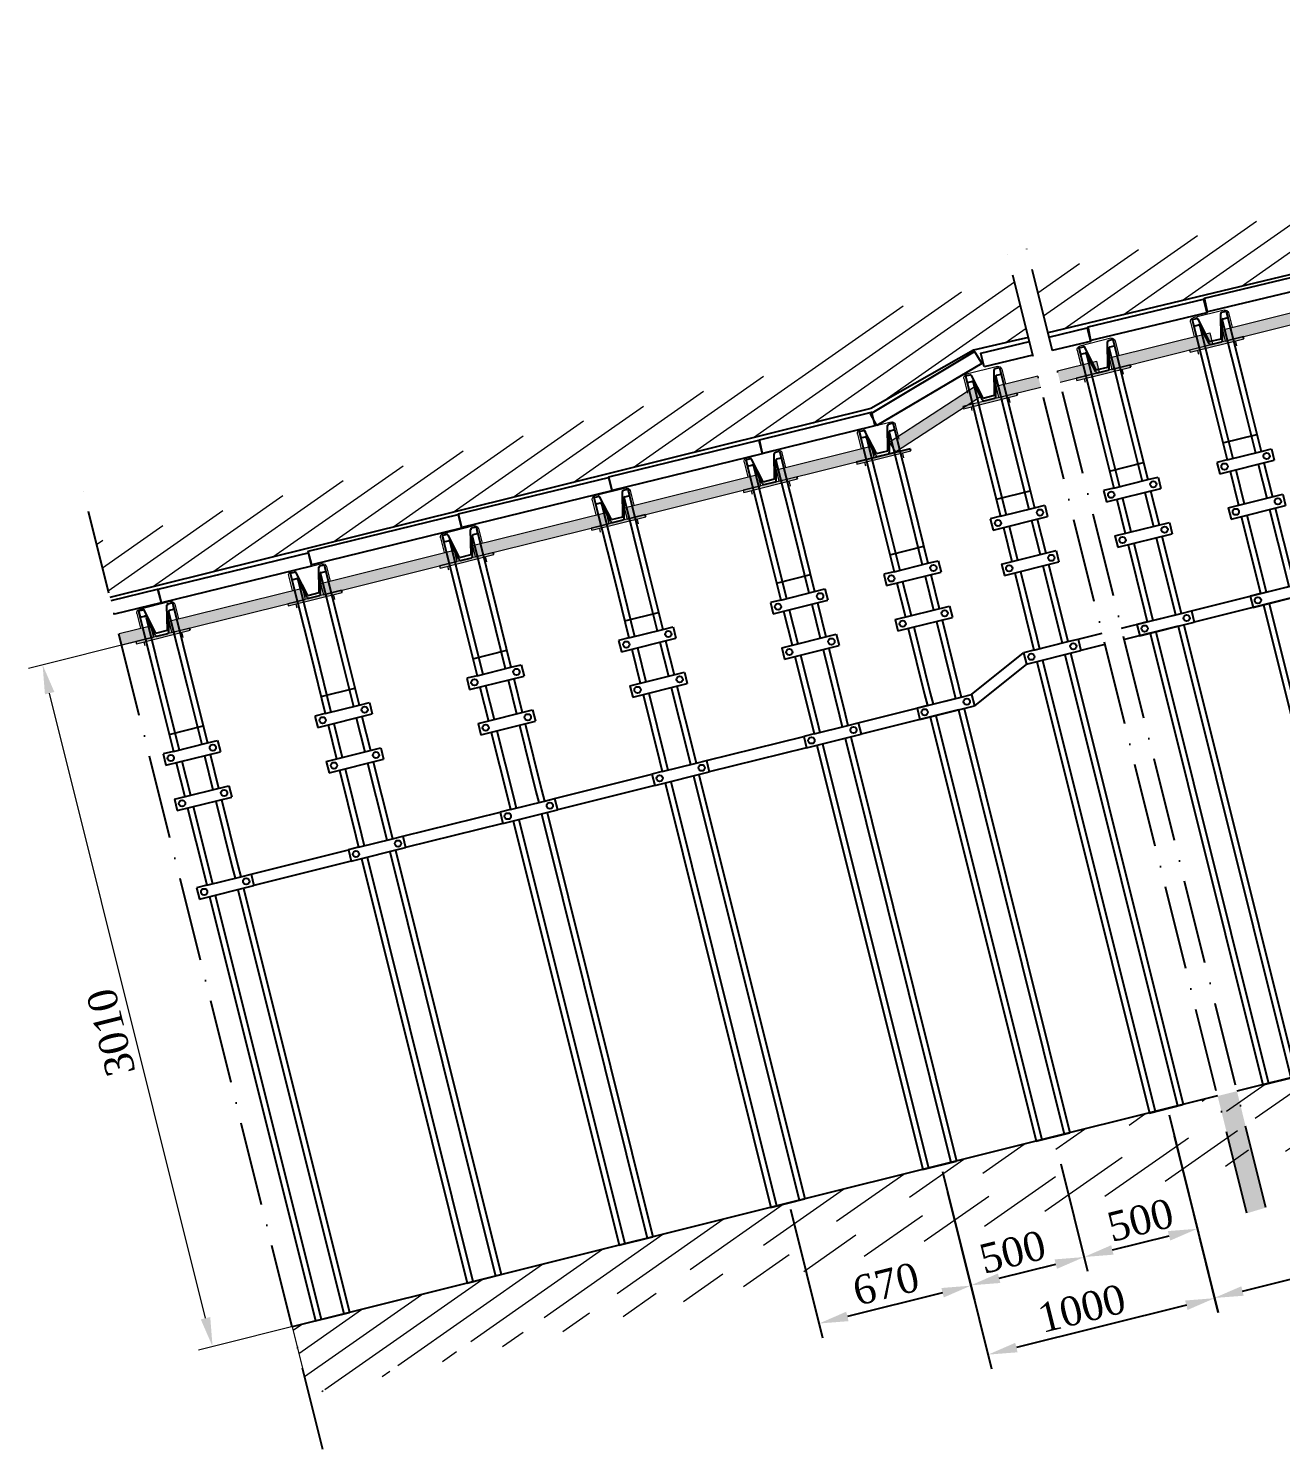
# Model space of a CAD drawing. Header units: millimetres. Extents: x -46762 to 161452, y -66984 to 31524.
# Drawn here: x 106753 to 112115, y -2643 to 3443 of the extents above; entities that cross this region are included whole.
import ezdxf

# ---------------------------------------------------------------- set-up
doc = ezdxf.new("R2010")
doc.units = ezdxf.units.MM
doc.header["$LTSCALE"] = 0.5
doc.linetypes.add('ACAD_ISO10W100', pattern=[18, 12, -3, 0, -3])
doc.styles.get("Standard").update_dxf_attribs({"font": 'TIMES.TTF'})
doc.dimstyles.new('ISO-25', dxfattribs={"dimscale": 50, "dimtxt": 2.5, "dimasz": 2.5, "dimexe": 1.25, "dimexo": 0.625, "dimtad": 1, "dimdec": 0, "dimtxsty": 'Standard', "dimcen": 2.5, "dimadec": 0, "dimazin": 0, "dimtfac": 1, "dimtdec": 0, "dimtmove": 0, "dimatfit": 3, "dimfxl": 1, "dimarcsym": 0})

# ---------------------------------------------------------------- blocks, each defined once
blk = doc.blocks.new('11122')
for p, q in [((114545.9, 18362.5), (114545.9, 18333.5)), ((114545.9, 18362.5), (114564.9, 18362.5)), ((114545.9, 18362.5), (114545.9, 18001.5)), ((114545.9, 18333.5), (114565.9, 18333.5)), ((114595.3, 18252.5), (114570.7, 18357.8)), ((114570.9, 18357.2), (114570.9, 18356.5)), ((114570.9, 18328.5), (114570.9, 18001.5)), ((114590.9, 18245.5), (114570.9, 18328.5)), ((114645.9, 18252.5), (114670.5, 18357.8)), ((114650.4, 18245.5), (114670.4, 18328.5)), ((114670.4, 18357.2), (114670.4, 18356.5)), ((114670.4, 18328.5), (114670.4, 18001.5)), ((114675.4, 18333.5), (114695.4, 18333.5)), ((114676.4, 18362.5), (114695.4, 18362.5)), ((114695.4, 18362.5), (114695.4, 18333.5)), ((114695.4, 18362.5), (114695.4, 18001.5)), ((114595.3, 18252.5), (114645.9, 18252.5)), ((114596.9, 18239.5), (114644.4, 18239.5)), ((114545.9, 18001.5), (114545.9, 17743.1)), ((114570.9, 18001.5), (114570.9, 17743.1)), ((114670.4, 18001.5), (114670.4, 17743.1)), ((114695.4, 18001.5), (114695.4, 17743.1)), ((114545.9, 17818.1), (114695.4, 17818.1)), ((114545.9, 17743.1), (114500.4, 17743.1)), ((114500.4, 17743.1), (114500.4, 17693.1)), ((114545.9, 17743.1), (114695.4, 17743.1)), ((114695.4, 17743.1), (114740.9, 17743.1)), ((114740.9, 17743.1), (114740.9, 17693.1)), ((114500.4, 17693.1), (114740.9, 17693.1)), ((114545.9, 17693.1), (114545.9, 17543.1)), ((114545.9, 17693.1), (114545.9, 17543.1)), ((114570.9, 17693.1), (114570.9, 17543.1)), ((114570.9, 17693.1), (114570.9, 17543.1)), ((114670.4, 17693.1), (114670.4, 17543.1)), ((114670.4, 17693.1), (114670.4, 17543.1)), ((114695.4, 17693.1), (114695.4, 17543.1)), ((114695.4, 17693.1), (114695.4, 17543.1)), ((114500.4, 17543.1), (114740.9, 17543.1)), ((114500.4, 17543.1), (114500.4, 17493.1)), ((114740.9, 17543.1), (114740.9, 17493.1)), ((114500.4, 17493.1), (114740.9, 17493.1)), ((114545.9, 17493.1), (114545.9, 17201.5)), ((114570.9, 17493.1), (114570.9, 17201.5)), ((114670.4, 17493.1), (114670.4, 17201.5)), ((114695.4, 17493.1), (114695.4, 17201.5)), ((114545.9, 17201.5), (114545.9, 17152.7)), ((114570.9, 17201.5), (114570.9, 17152.7)), ((114670.4, 17201.5), (114670.4, 17152.7)), ((114695.4, 17201.5), (114695.4, 17152.7)), ((114500.4, 17152.7), (114500.4, 17102.7)), ((114545.9, 17152.7), (114500.4, 17152.7)), ((114500.4, 17102.7), (114740.9, 17102.7)), ((114545.9, 17152.7), (114695.4, 17152.7)), ((114545.9, 17102.7), (114545.9, 15109.6)), ((114570.9, 17102.7), (114570.9, 15109.6)), ((114670.4, 17102.7), (114670.4, 15109.6)), ((114695.4, 17152.7), (114740.9, 17152.7)), ((114695.4, 17102.7), (114695.4, 15109.6)), ((114740.9, 17152.7), (114740.9, 17102.7)), ((114740.9, 17152.7), (115170.4, 17152.7)), ((115170.4, 17102.7), (114740.9, 17102.7)), ((114545.9, 15109.6), (114695.4, 15109.6))]:
    blk.add_line(p, q)
for centre in [(114527.9, 17718.1), (114713.4, 17718.1), (114527.9, 17518.1), (114713.4, 17518.1), (114527.9, 17127.7), (114713.4, 17127.7)]:
    blk.add_circle(centre, 13.5)
for centre, radius, start, end in [((114564.9, 18356.5), 6, 0, 90), ((114565.9, 18328.5), 5, 0, 90), ((114676.4, 18356.5), 6, 90, 180), ((114675.4, 18328.5), 5, 90, 180), ((114596.9, 18245.5), 6, 180, 270), ((114644.4, 18245.5), 6, 270, 0)]:
    blk.add_arc(centre, radius, start, end)
blk = doc.blocks.new('*D99')
at = {"color": 0, "lineweight": -2}
for p, q in [((114723.2, -448.2), (114931.5, -1292.7)), ((111636.9, -1209.6), (111845.3, -2054.1)), ((111951.7, -1963.5), (114795.2, -1262))]:
    blk.add_line(p, q, dxfattribs=at)
at = {"color": 0}
for points in [[(114790.2, -1241.8), (114800.2, -1282.2), (114916.6, -1232.1)], [(111946.7, -1943.3), (111956.6, -1983.7), (111830.3, -1993.4)]]:
    blk.add_solid(points, dxfattribs=at)
at = {"layer": 'Defpoints', "color": 0}
for p in [(114715.7, -417.9), (111629.4, -1179.3), (114916.6, -1232.1)]:
    blk.add_point(p, dxfattribs=at)
at = {"color": 0, "insert": (113345.9, -1501), "char_height": 125, "attachment_point": 5, "rotation": 13.85806}
blk.add_mtext('АП-11,2/0,5  -  (10 м)', dxfattribs=at)
blk = doc.blocks.new('скосштри')
at = {"linetype": 'ACAD_ISO10W100', "true_color": 0xffffff}
blk.add_hatch(color=7, dxfattribs=at).paths.add_polyline_path([(112350.3, 2272.4), (112782.5, 2374.1), (112793.9, 2325.4), (112361.8, 2223.5)])
at = {"lineweight": 15, "true_color": 0xffffff}
blk.add_hatch(color=7, dxfattribs=at).paths.add_polyline_path([(112210.7, 2177.7), (112208.4, 2187.2), (112439.8, 2242), (112442, 2232.5)])
at = {"lineweight": 15}
for p, q in [((112350.3, 2272.4), (112782.5, 2374.1)), ((112782.5, 2374.1), (112793.9, 2325.4)), ((112358.7, 2356.4), (112225.3, 2324.8)), ((112361.8, 2223.5), (112793.9, 2325.4)), ((112376.7, 2345.2), (112391.7, 2282.2)), ((112214.2, 2306.8), (112229.1, 2243.7)), ((112350.3, 2272.4), (112361.8, 2223.5)), ((112439.8, 2242), (112208.4, 2187.2)), ((112210.7, 2177.7), (112442, 2232.5)), ((112405.8, 2220.9), (112409.6, 2202.6)), ((112208.4, 2187.2), (112210.7, 2177.7)), ((112242.9, 2185.3), (112246.7, 2169.4))]:
    blk.add_line(p, q, dxfattribs=at)
at = {"color": 7, "linetype": 'ACAD_ISO10W100'}
blk.add_line((112442, 2232.5), (112440, 2242), dxfattribs=at)
at = {"lineweight": 15, "extrusion": (0, 0, -1)}
for centre, major_axis, start_param, end_param in [((112228.8, 2310.2), (-12.2, 8.7), 5.43291, 7.003706), ((112362.1, 2341.8), (8.7, 12.2), -0.850275, 0.720521)]:
    blk.add_ellipse(centre, major_axis=major_axis, ratio=1, start_param=start_param, end_param=end_param, dxfattribs=at)
blk = doc.blocks.new('*D107')
at = {"color": 0, "lineweight": -2}
for p, q in [((111636.9, -1209.6), (111847.5, -2054.8)), ((110666.6, -1451.4), (110877.2, -2296.6)), ((111711.1, -2024.4), (110983.4, -2205.7))]:
    blk.add_line(p, q, dxfattribs=at)
at = {"color": 0}
for points in [[(111706.1, -2004.2), (111716.2, -2044.6), (111832.4, -1994.2)], [(110978.3, -2185.5), (110988.4, -2225.9), (110862.1, -2235.9)]]:
    blk.add_solid(points, dxfattribs=at)
at = {"layer": 'Defpoints', "color": 0}
for p in [(111629.4, -1179.3), (110659, -1421.1), (110862.1, -2235.9)]:
    blk.add_point(p, dxfattribs=at)
at = {"color": 0, "insert": (111263.2, -2038.3), "char_height": 125, "attachment_point": 5, "rotation": 13.99109}
blk.add_mtext('1000', dxfattribs=at)
blk = doc.blocks.new('*D108')
at = {"color": 0, "lineweight": -2}
for p, q in [((111173.9, -1419.4), (111288.4, -1878.8)), ((110688.8, -1540.4), (110803.3, -1999.7)), ((110909.5, -1908.9), (111152, -1848.4))]:
    blk.add_line(p, q, dxfattribs=at)
at = {"color": 0, "lineweight": 0}
for points in [[(111147, -1828.2), (111157.1, -1868.6), (111273.3, -1818.1)], [(110904.4, -1888.6), (110914.5, -1929.1), (110788.2, -1939.1)]]:
    blk.add_solid(points, dxfattribs=at)
at = {"layer": 'Defpoints', "color": 0, "lineweight": 0}
for p in [(111166.4, -1389.1), (110681.2, -1510.1), (111273.3, -1818.1)]:
    blk.add_point(p, dxfattribs=at)
at = {"color": 0, "insert": (110967.1, -1796.7), "char_height": 125, "attachment_point": 5, "rotation": 13.99835}
blk.add_mtext('500', dxfattribs=at)
blk = doc.blocks.new('*D109')
at = {"color": 0, "lineweight": -2}
for p, q in [((111659.1, -1298.5), (111773.5, -1757.6)), ((111173.9, -1419.4), (111288.4, -1878.5)), ((111394.5, -1787.6), (111637.1, -1727.1))]:
    blk.add_line(p, q, dxfattribs=at)
at = {"color": 0, "lineweight": 0}
for points in [[(111632.1, -1706.9), (111642.2, -1747.4), (111758.4, -1696.9)], [(111389.5, -1767.4), (111399.6, -1807.8), (111273.2, -1817.9)]]:
    blk.add_solid(points, dxfattribs=at)
at = {"layer": 'Defpoints', "color": 0, "lineweight": 0}
for p in [(111651.5, -1268.2), (111166.4, -1389.1), (111758.4, -1696.9)]:
    blk.add_point(p, dxfattribs=at)
at = {"color": 0, "insert": (111514.3, -1660), "char_height": 125, "attachment_point": 5, "rotation": 13.99835}
blk.add_mtext('500', dxfattribs=at)
blk = doc.blocks.new('*D110')
at = {"color": 0, "lineweight": -2}
for p, q in [((110666.6, -1451.4), (110803.7, -2001.2)), ((110016.5, -1613.5), (110153.6, -2163.3)), ((110667.3, -1970.8), (110259.7, -2072.4))]:
    blk.add_line(p, q, dxfattribs=at)
at = {"color": 0, "lineweight": 0}
for points in [[(110662.2, -1950.6), (110672.3, -1991), (110788.6, -1940.6)], [(110254.7, -2052.2), (110264.8, -2092.6), (110138.5, -2102.6)]]:
    blk.add_solid(points, dxfattribs=at)
at = {"layer": 'Defpoints', "color": 0, "lineweight": 0}
for p in [(110659, -1421.1), (110008.9, -1583.2), (110138.5, -2102.6)]:
    blk.add_point(p, dxfattribs=at)
at = {"color": 0, "insert": (110425, -1933.3), "char_height": 125, "attachment_point": 5, "rotation": 14}
blk.add_mtext('670', dxfattribs=at)
blk = doc.blocks.new('ско670')
at = {"true_color": 0xffffff}
blk.add_hatch(color=7, dxfattribs=at).paths.add_polyline_path([(109304, 1390.7), (109876.3, 1532.9), (109888.3, 1484.4), (109316.1, 1342)])
at = {"lineweight": 15, "true_color": 0xffffff}
blk.add_hatch(color=7, dxfattribs=at).paths.add_polyline_path([(109165.6, 1294.3), (109163.3, 1303.8), (109393.9, 1361.4), (109396.3, 1352)])
at = {"lineweight": 15}
for p, q in [((109304, 1390.7), (109876.3, 1532.9)), ((109876.3, 1532.9), (109888.3, 1484.4)), ((109311.4, 1474.8), (109178.4, 1441.6)), ((109316.1, 1342), (109888.3, 1484.4)), ((109329.6, 1463.9), (109345.3, 1401.1)), ((109167.5, 1423.4), (109183.2, 1360.6)), ((109393.9, 1361.4), (109163.3, 1303.8)), ((109165.6, 1294.3), (109396.3, 1352)), ((109304, 1390.7), (109316.1, 1342)), ((109360.1, 1340), (109364.2, 1321.7)), ((109163.3, 1303.8), (109165.6, 1294.3)), ((109197.8, 1302.4), (109201.8, 1286.5))]:
    blk.add_line(p, q, dxfattribs=at)
at = {"color": 7, "linetype": 'ACAD_ISO10W100'}
blk.add_line((109396.3, 1352), (109394.1, 1361.5), dxfattribs=at)
at = {"lineweight": 15, "extrusion": (0, 0, -1)}
for centre, major_axis, start_param, end_param in [((109315, 1460.3), (8.5, 12.3), -0.850275, 0.720521), ((109182.1, 1427.1), (-12.3, 8.5), 5.43291, 7.003706)]:
    blk.add_ellipse(centre, major_axis=major_axis, ratio=1, start_param=start_param, end_param=end_param, dxfattribs=at)

msp = doc.modelspace()

# ---------------------------------------------------------------- hatches: boundary and pattern name
at = {"lineweight": 0}
h = msp.add_hatch(dxfattribs=at)
h.set_pattern_fill('LINE', scale=30, angle=35, style=0)
h.paths.add_polyline_path([(111056.06, 2388.47), (111117.97, 2140.16), (113747.62, 2771.16), (114252.77, 2884.23), (114888.29, 2936.66), (115349.02, 2355.4), (115405.81, 2332.03), (115521.06, 2358.73), (115571.16, 2413.82), (115716.47, 2564.05), (115885.16, 2700.92), (116000.4, 2781.05), (116130.68, 2864.51), (116275.99, 2947.97), (116448.93, 3027.32), (116668.99, 3110.53), (116917.88, 3175.36), (117142.9, 3215.04), (117433.4, 3235.65), (117664.91, 3222.04), (117858.96, 3198.22), (118073.44, 3150.59), (118260.51, 3096.02), (118475.44, 3015.2), (118752.31, 2863.98), (118942.63, 2746.44), (119103.01, 2622.48), (119227.03, 2507.08), (119340.37, 2393.81), (119453.7, 2252.76), (119595.64, 2037.98), (119602.88, 1982.5), (119832.18, 1521.75), (119926.47, 1224.18), (119994.06, 970.89), (120032.85, 586.2), (120032.85, -413.65), (120259.89, -414.26), (120259.89, 528.91), (120217.22, 952.06), (120142.87, 1230.68), (120039.16, 1558.01), (119786.92, 2064.83), (119778.96, 2125.86), (119622.82, 2362.12), (119498.16, 2517.27), (119373.49, 2641.87), (119237.06, 2768.81), (119060.64, 2905.16), (118851.3, 3034.46), (118546.73, 3200.8), (118310.31, 3289.7), (118104.54, 3349.73), (117868.61, 3402.12), (117655.15, 3428.32), (117400.5, 3443.29), (117080.95, 3420.63), (116833.42, 3376.97), (116559.64, 3305.67), (116317.57, 3214.13), (116127.34, 3126.85), (115967.5, 3035.04), (115824.2, 2943.23), (115441.81, 2563.68), (114936.89, 3200.67), (114237.82, 3143), (113682.16, 3018.62)])
h.paths.add_polyline_path([(111034.93, 2120.24), (110973.02, 2368.55), (110635.67, 2287.6), (110439.16, 2241.95), (109955.41, 1967.33), (107042.14, 1244.06), (107101.51, 1006.55), (110359.66, 1815.44), (110799.44, 2065.1), (110978.09, 2106.6)])
at = {"linetype": 'ACAD_ISO10W100', "true_color": 0xffffff}
h = msp.add_hatch(color=7, dxfattribs=at)
h.paths.add_polyline_path([(111088, 1907.37), (111075.87, 1956.01), (110895.37, 1911.15), (110907.48, 1862.41)])
h.paths.add_polyline_path([(111158.75, 1976.6), (111170.87, 1928), (111338.36, 1969.72), (111326.3, 2018.24)])
for points in [[(110830.27, 1866.79), (110807.04, 1911.33), (110437.94, 1672.02), (110465.26, 1629.88)], [(110373.38, 1605.48), (110361.32, 1654.02), (109954.1, 1552.82), (109966.21, 1504.08)]]:
    msp.add_hatch(color=7, dxfattribs=at).paths.add_polyline_path(points)
at = {"lineweight": 15, "true_color": 0xffffff}
for points in [[(110756.99, 1814.74), (110754.63, 1824.22), (110985.26, 1881.85), (110987.63, 1872.38)], [(110300.87, 1577.36), (110298.51, 1586.84), (110529.14, 1644.47), (110531.51, 1634.99)], [(109815.72, 1456.42), (109813.35, 1465.89), (110043.99, 1523.52), (110046.36, 1514.05)]]:
    msp.add_hatch(color=7, dxfattribs=at).paths.add_polyline_path(points)
at = {"true_color": 0xffffff}
msp.add_hatch(color=7, dxfattribs=at).paths.add_polyline_path([(107142.02, 852.17), (107154.13, 803.61), (107288.19, 836.97), (107276.13, 885.5)])
at = {"lineweight": 0}
h = msp.add_hatch(dxfattribs=at)
h.set_pattern_fill('LINE', scale=30, angle=35, style=0)
edge = h.paths.add_edge_path()
edge.add_line((120258.07, -414.26), (120258.07, -713.97))
edge.add_line((114785.12, -704.43), (120258.07, -713.97))
edge.add_line((114775.24, -414.26), (120258.07, -414.26))
edge.add_line((120432.82, -414.26), (114708.86, -414.26))
edge.add_line((114785.12, -704.43), (112000.49, -1398.72))
edge.add_line((114708.86, -414.26), (111844.88, -1128.33))
edge.add_line((112000.32, -1398.76), (107954.82, -2407.41))
edge.add_line((111844.88, -1128.33), (107882.07, -2116.37))
edge.add_line((107882.07, -2116.37), (107954.82, -2407.41))
at = {"lineweight": 0, "true_color": 0xffffff}
msp.add_hatch(color=7, dxfattribs=at).paths.add_polyline_path([(111844.88, -1128.33), (111970.14, -1630.72), (112052.08, -1606.35), (111927.75, -1107.67)])

# ---------------------------------------------------------------- linework, layer by layer
at = {"color": 7, "linetype": 'ACAD_ISO10W100', "ltscale": 60}
for p, q in [((112052.08, -1606.35), (111011.22, 2568.33)), ((111970.14, -1630.72), (110928.74, 2546.12)), ((108013.58, -2642.52), (106985.31, 1471.43))]:
    msp.add_line(p, q, dxfattribs=at)
at = {"lineweight": 15}
for p, q in [((111158.75, 1976.6), (111326.3, 2018.24)), ((111326.3, 2018.24), (111338.36, 1969.72)), ((110902.75, 1995.24), (110769.81, 1962.02)), ((110895.37, 1911.15), (111075.87, 1956.01)), ((110920.94, 1984.32), (110936.64, 1921.47)), ((111170.87, 1928), (111338.36, 1969.72)), ((110437.94, 1672.02), (110807.04, 1911.33)), ((110758.9, 1943.83), (110774.6, 1880.98)), ((110895.37, 1911.15), (110907.48, 1862.41)), ((110907.48, 1862.41), (111088, 1907.37)), ((110465.26, 1629.88), (110830.27, 1866.79)), ((110985.26, 1881.85), (110754.63, 1824.22)), ((110756.99, 1814.74), (110987.63, 1872.38)), ((110951.51, 1860.38), (110955.53, 1842.06)), ((110754.63, 1824.22), (110756.99, 1814.74)), ((110789.15, 1822.78), (110793.13, 1806.86)), ((110302.78, 1706.45), (110318.48, 1643.6)), ((110446.63, 1757.86), (110313.69, 1724.64)), ((110464.82, 1746.94), (110480.52, 1684.09)), ((109954.1, 1552.82), (110361.32, 1654.02)), ((110361.32, 1654.02), (110373.38, 1605.49)), ((110437.94, 1672.02), (110465.26, 1629.88)), ((109817.63, 1585.5), (109833.33, 1522.65)), ((109961.48, 1636.91), (109828.54, 1603.69)), ((109966.21, 1504.08), (110397.09, 1611.39)), ((109979.67, 1625.99), (109995.37, 1563.14)), ((110373.36, 1605.54), (110298.51, 1586.84)), ((110298.51, 1586.84), (110300.87, 1577.36)), ((110300.87, 1577.36), (110531.51, 1634.99)), ((110333.03, 1585.4), (110337.01, 1569.47)), ((110495.39, 1623), (110499.41, 1604.68)), ((110043.99, 1523.52), (109813.35, 1465.89)), ((109954.1, 1552.82), (109966.21, 1504.08)), ((109813.35, 1465.89), (109815.72, 1456.42)), ((109815.72, 1456.42), (110046.36, 1514.05)), ((109847.88, 1464.45), (109851.85, 1448.53)), ((110010.24, 1502.05), (110014.26, 1483.73)), ((109219.08, 1317.82), (109267.37, 1329.83)), ((107142.02, 852.17), (107276.13, 885.5)), ((107276.13, 885.5), (107288.19, 836.97)), ((107154.13, 803.61), (107288.19, 836.97))]:
    msp.add_line(p, q, dxfattribs=at)
for p, q in [((110765.89, 1954.9), (110784.32, 1959.5)), ((110765.89, 1954.9), (110772.9, 1926.76)), ((110765.89, 1954.9), (110853.2, 1604.68)), ((110840.48, 1860.13), (110791.11, 1956.41)), ((110791.43, 1955.8), (110791.59, 1955.13)), ((110889.58, 1872.37), (110887.96, 1980.56)), ((110887.97, 1979.87), (110888.14, 1979.2)), ((110892.51, 1986.47), (110910.95, 1991.07)), ((110894.91, 1952.03), (110974.01, 1634.8)), ((110895.59, 1866.66), (110894.91, 1952.03)), ((110898.55, 1958.09), (110917.96, 1962.93)), ((110910.95, 1991.07), (110917.96, 1962.93)), ((110910.95, 1991.07), (110998.26, 1640.85)), ((110772.9, 1926.76), (110792.31, 1931.6)), ((110798.37, 1927.96), (110877.46, 1610.73)), ((110837.85, 1852.26), (110798.37, 1927.96)), ((110840.48, 1860.13), (110889.58, 1872.37)), ((110845.13, 1847.89), (110891.22, 1859.38)), ((110309.77, 1717.52), (110328.2, 1722.11)), ((110309.77, 1717.52), (110316.78, 1689.38)), ((110309.77, 1717.52), (110397.08, 1367.3)), ((110384.36, 1622.75), (110334.99, 1719.03)), ((110335.31, 1718.41), (110335.47, 1717.74)), ((110433.45, 1634.99), (110431.84, 1743.18)), ((110431.85, 1742.49), (110432.02, 1741.81)), ((110436.39, 1749.09), (110454.82, 1753.68)), ((110438.79, 1714.65), (110517.89, 1397.42)), ((110439.47, 1629.27), (110438.79, 1714.65)), ((110442.43, 1720.71), (110461.84, 1725.55)), ((110454.82, 1753.68), (110461.84, 1725.55)), ((110454.82, 1753.68), (110542.14, 1403.47)), ((110316.78, 1689.38), (110336.19, 1694.22)), ((110342.25, 1690.58), (110421.34, 1373.35)), ((110381.73, 1614.88), (110342.25, 1690.58)), ((109824.61, 1596.57), (109843.05, 1601.17)), ((109824.61, 1596.57), (109831.63, 1568.43)), ((109824.61, 1596.57), (109911.93, 1246.35)), ((109899.21, 1501.8), (109849.84, 1598.08)), ((109850.16, 1597.47), (109850.32, 1596.8)), ((109948.3, 1514.04), (109946.69, 1622.23)), ((109946.7, 1621.54), (109946.87, 1620.87)), ((109951.24, 1628.14), (109969.67, 1632.74)), ((109953.64, 1593.7), (110032.73, 1276.47)), ((109954.31, 1508.33), (109953.64, 1593.7)), ((109957.28, 1599.76), (109976.69, 1604.6)), ((109969.67, 1632.74), (109976.69, 1604.6)), ((109969.67, 1632.74), (110056.99, 1282.52)), ((110384.36, 1622.75), (110433.45, 1634.99)), ((110389.01, 1610.51), (110435.1, 1622)), ((110853.2, 1604.68), (110915.72, 1353.95)), ((110877.46, 1610.73), (110939.98, 1359.99)), ((110974.01, 1634.8), (111036.52, 1384.06)), ((110998.26, 1640.85), (111060.78, 1390.11)), ((109831.63, 1568.43), (109851.04, 1573.27)), ((109857.1, 1569.63), (109936.19, 1252.4)), ((109896.58, 1493.93), (109857.1, 1569.63)), ((109301.14, 1466.07), (109319.57, 1470.66)), ((109319.57, 1470.66), (109326.59, 1442.53)), ((109319.57, 1470.66), (109406.89, 1120.45)), ((109899.21, 1501.8), (109948.3, 1514.04)), ((109903.86, 1489.56), (109949.94, 1501.05)), ((110897.58, 1426.72), (111042.64, 1462.88)), ((109174.51, 1434.5), (109192.95, 1439.09)), ((109174.51, 1434.5), (109181.53, 1406.36)), ((109174.51, 1434.5), (109261.83, 1084.28)), ((109181.53, 1406.36), (109200.93, 1411.2)), ((109249.1, 1339.73), (109199.74, 1436.01)), ((109200.05, 1435.39), (109200.22, 1434.72)), ((109206.99, 1407.55), (109286.09, 1090.33)), ((109246.48, 1331.86), (109206.99, 1407.55)), ((109298.2, 1351.97), (109296.59, 1460.16)), ((109296.6, 1459.46), (109296.77, 1458.79)), ((109303.54, 1431.63), (109382.63, 1114.4)), ((109304.21, 1346.25), (109303.54, 1431.63)), ((109307.18, 1437.69), (109326.59, 1442.53)), ((110542.14, 1403.47), (110604.66, 1152.73)), ((111060.78, 1390.11), (111104.93, 1401.12)), ((111104.93, 1401.12), (111117.02, 1352.61)), ((109249.1, 1339.73), (109298.2, 1351.97)), ((109253.75, 1327.49), (109299.84, 1338.98)), ((110397.08, 1367.3), (110459.6, 1116.56)), ((110421.34, 1373.35), (110483.86, 1122.61)), ((110517.89, 1397.42), (110580.4, 1146.68)), ((110915.72, 1353.95), (110871.57, 1342.94)), ((110871.57, 1342.94), (110883.67, 1294.42)), ((110883.67, 1294.42), (111117.02, 1352.61)), ((110915.72, 1353.95), (111060.78, 1390.11)), ((111072.88, 1341.6), (111109.16, 1196.05)), ((111072.88, 1341.6), (111109.16, 1196.05)), ((108648.1, 1189.89), (108646.49, 1298.08)), ((108646.5, 1297.39), (108646.66, 1296.72)), ((108651.03, 1303.99), (108669.47, 1308.59)), ((108657.08, 1275.61), (108676.49, 1280.45)), ((108669.47, 1308.59), (108676.49, 1280.45)), ((108669.47, 1308.59), (108756.79, 958.37)), ((110056.99, 1282.52), (110119.51, 1031.78)), ((110927.82, 1305.43), (110964.1, 1159.89)), ((110927.82, 1305.43), (110964.1, 1159.89)), ((110952.07, 1311.48), (110988.36, 1165.93)), ((110952.07, 1311.48), (110988.36, 1165.93)), ((111048.62, 1335.55), (111084.91, 1190.01)), ((111048.62, 1335.55), (111084.91, 1190.01)), ((108524.41, 1272.42), (108542.85, 1277.02)), ((108524.41, 1272.42), (108531.43, 1244.28)), ((108524.41, 1272.42), (108611.73, 922.21)), ((108531.43, 1244.28), (108550.83, 1249.12)), ((108599, 1177.65), (108549.64, 1273.93)), ((108549.95, 1273.32), (108550.12, 1272.65)), ((108556.89, 1245.48), (108635.99, 928.26)), ((108596.38, 1169.78), (108556.89, 1245.48)), ((108653.44, 1269.55), (108732.53, 952.33)), ((108654.11, 1184.18), (108653.44, 1269.55)), ((109911.93, 1246.35), (109974.45, 995.62)), ((109936.19, 1252.4), (109998.71, 1001.66)), ((110032.73, 1276.47), (110095.25, 1025.73)), ((110441.46, 1189.33), (110586.51, 1225.5)), ((108599, 1177.65), (108648.1, 1189.89)), ((108603.65, 1165.41), (108649.74, 1176.91)), ((110604.66, 1152.73), (110648.81, 1163.74)), ((110648.81, 1163.74), (110660.9, 1115.22)), ((110919.96, 1148.88), (111153.31, 1207.06)), ((110932.05, 1100.36), (111165.41, 1158.55)), ((111153.31, 1207.06), (111165.41, 1158.55)), ((107874.31, 1110.35), (107892.74, 1114.95)), ((107874.31, 1110.35), (107881.32, 1082.22)), ((107874.31, 1110.35), (107961.63, 760.14)), ((107948.9, 1015.58), (107899.53, 1111.87)), ((107899.85, 1111.25), (107900.02, 1110.58)), ((107998, 1027.83), (107996.38, 1136.01)), ((107996.39, 1135.32), (107996.56, 1134.65)), ((108000.93, 1141.92), (108019.37, 1146.52)), ((108003.33, 1107.48), (108082.43, 790.26)), ((108004.01, 1022.11), (108003.33, 1107.48)), ((108006.98, 1113.54), (108026.38, 1118.38)), ((108019.37, 1146.52), (108026.38, 1118.38)), ((108019.37, 1146.52), (108106.69, 796.31)), ((109382.63, 1114.4), (109445.15, 863.66)), ((109406.89, 1120.45), (109469.41, 869.71)), ((109956.3, 1068.39), (110101.36, 1104.56)), ((110459.6, 1116.56), (110415.45, 1105.56)), ((110415.45, 1105.56), (110427.55, 1057.04)), ((110427.55, 1057.04), (110660.9, 1115.22)), ((110459.6, 1116.56), (110604.66, 1152.73)), ((110592.5, 1098.17), (110628.79, 952.62)), ((110592.5, 1098.17), (110628.79, 952.62)), ((110616.76, 1104.22), (110653.04, 958.67)), ((110616.76, 1104.22), (110653.04, 958.67)), ((110919.96, 1148.88), (110932.05, 1100.36)), ((110976.2, 1111.37), (111046.74, 828.45)), ((111000.46, 1117.42), (111071, 834.5)), ((111097, 1141.49), (111167.54, 858.57)), ((111121.26, 1147.54), (111191.8, 864.62)), ((107881.32, 1082.22), (107900.73, 1087.05)), ((107906.79, 1083.41), (107985.88, 766.19)), ((107946.28, 1007.72), (107906.79, 1083.41)), ((109261.83, 1084.28), (109324.35, 833.54)), ((109286.09, 1090.33), (109348.6, 839.59)), ((110119.51, 1031.78), (110163.66, 1042.79)), ((110163.66, 1042.79), (110175.75, 994.28)), ((110471.7, 1068.05), (110507.98, 922.5)), ((110471.7, 1068.05), (110507.98, 922.5)), ((110495.95, 1074.1), (110532.24, 928.55)), ((110495.95, 1074.1), (110532.24, 928.55)), ((107347.9, 865.75), (107346.28, 973.94)), ((107350.83, 979.85), (107369.27, 984.45)), ((107369.27, 984.45), (107376.28, 956.31)), ((107369.27, 984.45), (107456.58, 634.23)), ((107948.9, 1015.58), (107998, 1027.83)), ((107953.55, 1003.35), (107999.64, 1014.84)), ((109974.45, 995.62), (109930.3, 984.61)), ((109930.3, 984.61), (109942.4, 936.09)), ((109942.4, 936.09), (110175.75, 994.28)), ((109974.45, 995.62), (110119.51, 1031.78)), ((110107.35, 977.22), (110143.63, 831.68)), ((110107.35, 977.22), (110143.63, 831.68)), ((110131.6, 983.27), (110167.89, 837.72)), ((110131.6, 983.27), (110167.89, 837.72)), ((107223.72, 949.57), (107242.16, 954.16)), ((107223.72, 949.57), (107230.74, 921.43)), ((107224.21, 948.28), (107311.52, 598.06)), ((107230.74, 921.43), (107250.15, 926.27)), ((107249.27, 950.46), (107249.43, 949.79)), ((107298.8, 853.51), (107249.43, 949.79)), ((107256.69, 921.34), (107335.78, 604.11)), ((107296.17, 845.64), (107256.69, 921.34)), ((107346.29, 973.25), (107346.46, 972.58)), ((107353.23, 945.41), (107432.33, 628.18)), ((107353.91, 860.04), (107353.23, 945.41)), ((107356.88, 951.47), (107376.28, 956.31)), ((108611.73, 922.21), (108674.25, 671.47)), ((108635.99, 928.26), (108698.5, 677.52)), ((108732.53, 952.33), (108795.05, 701.59)), ((108756.79, 958.37), (108819.3, 707.64)), ((109306.2, 906.31), (109451.26, 942.48)), ((109986.54, 947.1), (110022.83, 801.56)), ((109986.54, 947.1), (110022.83, 801.56)), ((110010.8, 953.15), (110047.09, 807.6)), ((110010.8, 953.15), (110047.09, 807.6)), ((110463.84, 911.5), (110697.19, 969.68)), ((110475.93, 862.98), (110709.29, 921.16)), ((110697.19, 969.68), (110709.29, 921.16)), ((111433.53, 874.53), (111664.51, 932.12)), ((107298.8, 853.51), (107347.9, 865.75)), ((107303.45, 841.27), (107349.54, 852.76)), ((109324.35, 833.54), (109469.41, 869.71)), ((109469.41, 869.71), (109513.55, 880.72)), ((109513.55, 880.72), (109525.65, 832.2)), ((110463.84, 911.5), (110475.93, 862.98)), ((110520.08, 873.99), (110590.62, 591.07)), ((110544.34, 880.04), (110614.88, 597.11)), ((110640.88, 904.11), (110711.42, 621.18)), ((110665.14, 910.16), (110735.68, 627.23)), ((111167.54, 858.57), (111179.36, 811.16)), ((111191.8, 864.62), (111203.62, 817.21)), ((111247.77, 828.22), (111350.67, 853.87)), ((111676.61, 883.61), (111445.62, 826.02)), ((108106.69, 796.31), (108169.2, 545.57)), ((109324.35, 833.54), (109280.2, 822.53)), ((109280.2, 822.53), (109292.29, 774.02)), ((109292.29, 774.02), (109525.65, 832.2)), ((109457.24, 815.15), (109493.53, 669.6)), ((109457.24, 815.15), (109493.53, 669.6)), ((109481.5, 821.19), (109517.79, 675.65)), ((109481.5, 821.19), (109517.79, 675.65)), ((109978.68, 790.55), (110212.04, 848.73)), ((109990.78, 742.03), (110224.14, 800.22)), ((110212.04, 848.73), (110224.14, 800.22)), ((111046.74, 828.45), (111058.56, 781.04)), ((111058.56, 781.04), (111203.62, 817.21)), ((111071, 834.5), (111082.82, 787.09)), ((111203.62, 817.21), (111247.77, 828.22)), ((111247.77, 828.22), (111259.87, 779.7)), ((111362.76, 805.36), (111259.87, 779.7)), ((107961.63, 760.14), (108024.14, 509.4)), ((107985.88, 766.19), (108048.4, 515.45)), ((108082.43, 790.26), (108144.94, 539.52)), ((108656.1, 744.24), (108801.16, 780.41)), ((109336.44, 785.03), (109372.73, 639.48)), ((109336.44, 785.03), (109372.73, 639.48)), ((109360.7, 791.08), (109396.99, 645.53)), ((109360.7, 791.08), (109396.99, 645.53)), ((109978.68, 790.55), (109990.78, 742.03)), ((110034.93, 753.04), (110105.47, 470.12)), ((110059.19, 759.09), (110129.73, 476.17)), ((110155.73, 783.16), (110226.27, 500.24)), ((110179.99, 789.21), (110250.53, 506.29)), ((110791.65, 590.83), (111014.41, 770.03)), ((111058.56, 781.04), (111014.41, 770.03)), ((111014.41, 770.03), (111026.51, 721.52)), ((111026.51, 721.52), (111259.87, 779.7)), ((111070.66, 732.53), (111552.82, -1201.31)), ((111094.92, 738.57), (111577.07, -1195.26)), ((111191.46, 762.65), (111673.62, -1171.19)), ((111215.72, 768.69), (111697.88, -1165.14)), ((108674.25, 671.47), (108630.1, 660.46)), ((108642.19, 611.95), (108875.55, 670.13)), ((108674.25, 671.47), (108819.3, 707.64)), ((108819.3, 707.64), (108863.45, 718.64)), ((108863.45, 718.64), (108875.55, 670.13)), ((109328.58, 628.48), (109561.94, 686.66)), ((109561.94, 686.66), (109574.04, 638.14)), ((111026.51, 721.52), (110803.74, 542.32)), ((107432.33, 628.18), (107494.84, 377.44)), ((107456.58, 634.23), (107519.1, 383.49)), ((108006, 582.17), (108151.06, 618.34)), ((108630.1, 660.46), (108642.19, 611.95)), ((108686.34, 622.95), (108722.63, 477.41)), ((108686.34, 622.95), (108722.63, 477.41)), ((108710.6, 629), (108746.89, 483.46)), ((108710.6, 629), (108746.89, 483.46)), ((108807.14, 653.07), (108843.43, 507.53)), ((108807.14, 653.07), (108843.43, 507.53)), ((108831.4, 659.12), (108867.69, 513.58)), ((108831.4, 659.12), (108867.69, 513.58)), ((109328.58, 628.48), (109340.68, 579.96)), ((109340.68, 579.96), (109574.04, 638.14)), ((109505.63, 621.09), (109576.17, 338.16)), ((109529.89, 627.14), (109600.43, 344.21)), ((110711.42, 621.18), (110723.24, 573.78)), ((110735.68, 627.23), (110747.5, 579.83)), ((107311.52, 598.06), (107374.04, 347.33)), ((107335.78, 604.11), (107398.3, 353.37)), ((108169.2, 545.57), (108213.35, 556.57)), ((108213.35, 556.57), (108225.45, 508.06)), ((109384.83, 590.97), (109455.37, 308.04)), ((109409.08, 597.02), (109479.63, 314.09)), ((110306.5, 469.89), (110723.24, 573.79)), ((110590.62, 591.07), (110602.44, 543.66)), ((110602.44, 543.66), (110747.5, 579.83)), ((110614.88, 597.11), (110626.7, 549.71)), ((110747.5, 579.83), (110791.65, 590.83)), ((110791.65, 590.83), (110803.74, 542.32)), ((108024.14, 509.4), (107979.99, 498.39)), ((107979.99, 498.39), (107992.09, 449.88)), ((107992.09, 449.88), (108225.45, 508.06)), ((108024.14, 509.4), (108169.2, 545.57)), ((108157.04, 491), (108193.33, 345.46)), ((108157.04, 491), (108193.33, 345.46)), ((108181.3, 497.05), (108217.59, 351.51)), ((108181.3, 497.05), (108217.59, 351.51)), ((108678.48, 466.4), (108911.84, 524.58)), ((108911.84, 524.58), (108923.93, 476.07)), ((110226.27, 500.24), (110238.09, 452.83)), ((110250.53, 506.29), (110262.35, 458.88)), ((110735.34, 525.28), (110318.59, 421.37)), ((110602.44, 543.66), (110558.29, 532.65)), ((110558.29, 532.65), (110570.39, 484.14)), ((110570.39, 484.14), (110803.74, 542.32)), ((110614.54, 495.14), (111067.63, -1322.12)), ((110638.79, 501.19), (111091.89, -1316.07)), ((110735.34, 525.26), (111188.43, -1292)), ((110759.6, 531.31), (111212.69, -1285.95)), ((107355.9, 420.1), (107500.96, 456.27)), ((108036.24, 460.88), (108072.53, 315.34)), ((108036.24, 460.88), (108072.53, 315.34)), ((108060.5, 466.93), (108096.78, 321.39)), ((108060.5, 466.93), (108096.78, 321.39)), ((108678.48, 466.4), (108690.58, 417.89)), ((108690.58, 417.89), (108923.93, 476.07)), ((108734.73, 428.89), (108805.27, 145.97)), ((108758.98, 434.94), (108829.52, 152.02)), ((108855.53, 459.01), (108926.07, 176.09)), ((108879.78, 465.06), (108950.33, 182.14)), ((110105.47, 470.12), (110117.29, 422.71)), ((110117.29, 422.71), (110262.35, 458.88)), ((110129.73, 476.17), (110141.55, 428.76)), ((110262.35, 458.88), (110306.5, 469.89)), ((110306.5, 469.89), (110318.59, 421.37)), ((107374.04, 347.33), (107519.1, 383.49)), ((107519.1, 383.49), (107563.25, 394.5)), ((107563.25, 394.5), (107575.34, 345.99)), ((109656.4, 307.81), (110073.14, 411.72)), ((110117.29, 422.71), (110073.14, 411.7)), ((110073.14, 411.7), (110085.24, 363.19)), ((110085.24, 363.19), (110318.59, 421.37)), ((110129.39, 374.2), (110582.48, -1443.08)), ((110153.64, 380.24), (110606.74, -1437.03)), ((110250.19, 404.32), (110703.29, -1412.96)), ((110274.44, 410.36), (110727.54, -1406.91)), ((107374.04, 347.33), (107329.89, 336.32)), ((107329.89, 336.32), (107341.99, 287.8)), ((107341.99, 287.8), (107575.34, 345.99)), ((107410.39, 304.86), (107446.68, 159.31)), ((107410.39, 304.86), (107446.68, 159.31)), ((107506.94, 328.93), (107543.23, 183.39)), ((107506.94, 328.93), (107543.23, 183.39)), ((107531.2, 334.98), (107567.48, 189.43)), ((107531.2, 334.98), (107567.48, 189.43)), ((108028.38, 304.33), (108261.73, 362.51)), ((108028.38, 304.33), (108040.47, 255.82)), ((108040.47, 255.82), (108273.83, 314)), ((108261.73, 362.51), (108273.83, 314)), ((109455.37, 308.04), (109467.19, 260.64)), ((109479.63, 314.09), (109491.45, 266.69)), ((109576.17, 338.16), (109587.99, 290.76)), ((109600.43, 344.21), (109612.25, 296.8)), ((109612.25, 296.8), (109656.4, 307.81)), ((109656.4, 307.81), (109668.49, 259.3)), ((110085.23, 363.2), (109668.49, 259.3)), ((107386.14, 298.81), (107422.43, 153.27)), ((107386.14, 298.81), (107422.43, 153.27)), ((108084.62, 266.83), (108155.16, -16.1)), ((108108.88, 272.87), (108179.42, -10.05)), ((108205.42, 296.94), (108275.97, 14.02)), ((108229.68, 302.99), (108300.22, 20.07)), ((109006.29, 145.74), (109423.04, 249.64)), ((109467.19, 260.64), (109423.04, 249.63)), ((109423.04, 249.63), (109435.14, 201.12)), ((109435.14, 201.12), (109668.49, 259.3)), ((109467.19, 260.64), (109612.25, 296.8)), ((109624.34, 248.29), (110077.44, -1569)), ((107378.28, 142.26), (107611.63, 200.44)), ((107611.63, 200.44), (107623.73, 151.93)), ((109435.13, 201.13), (109018.39, 97.22)), ((109479.28, 212.12), (109932.39, -1605.17)), ((109503.54, 218.17), (109956.64, -1599.12)), ((109600.09, 242.24), (110053.19, -1575.05)), ((107378.28, 142.26), (107390.37, 93.74)), ((107390.37, 93.74), (107623.73, 151.93)), ((107555.32, 134.87), (107625.86, -148.05)), ((107579.58, 140.92), (107650.12, -142)), ((108805.27, 145.97), (108817.09, 98.56)), ((108817.09, 98.56), (108962.15, 134.73)), ((108829.52, 152.02), (108841.34, 104.61)), ((108926.07, 176.09), (108937.89, 128.68)), ((108950.33, 182.14), (108962.15, 134.73)), ((108962.15, 134.73), (109006.29, 145.74)), ((109006.29, 145.74), (109018.39, 97.22)), ((107434.52, 104.75), (107505.06, -178.17)), ((107458.78, 110.8), (107529.32, -172.12)), ((108356.19, -16.33), (108772.93, 87.57)), ((108817.09, 98.56), (108772.94, 87.56)), ((108772.94, 87.56), (108785.03, 39.04)), ((108785.03, 39.04), (109018.39, 97.22)), ((108949.98, 80.17), (109403.09, -1737.14)), ((108974.24, 86.22), (109427.35, -1731.09)), ((108275.97, 14.02), (108287.79, -33.39)), ((108300.22, 20.07), (108312.04, -27.34)), ((108785.03, 39.06), (108368.29, -64.85)), ((108829.18, 50.05), (109282.29, -1767.26)), ((108853.44, 56.1), (109306.54, -1761.21)), ((108155.16, -16.1), (108166.98, -63.51)), ((108166.98, -63.51), (108312.04, -27.34)), ((108179.42, -10.05), (108191.24, -57.46)), ((108312.04, -27.34), (108356.19, -16.33)), ((108356.19, -16.33), (108368.29, -64.85)), ((107706.09, -178.4), (108122.83, -74.5)), ((108166.98, -63.51), (108122.84, -74.51)), ((108122.84, -74.51), (108134.93, -123.03)), ((108134.93, -123.03), (108368.29, -64.85)), ((108179.08, -112.02), (108632.19, -1929.34)), ((108203.34, -105.97), (108656.45, -1923.3)), ((108299.88, -81.9), (108752.99, -1899.22)), ((108324.14, -75.85), (108777.25, -1893.18)), ((107505.06, -178.17), (107516.88, -225.58)), ((107529.32, -172.12), (107541.14, -219.53)), ((107625.86, -148.05), (107637.68, -195.46)), ((107650.12, -142), (107661.94, -189.41)), ((107661.94, -189.41), (107706.09, -178.4)), ((107706.09, -178.4), (107718.19, -226.92)), ((108134.93, -123.01), (107718.19, -226.92)), ((107516.88, -225.58), (107472.73, -236.59)), ((107472.73, -236.59), (107484.83, -285.1)), ((107484.83, -285.1), (107718.19, -226.92)), ((107516.88, -225.58), (107661.94, -189.41)), ((107674.04, -237.93), (108127.15, -2055.26)), ((107528.98, -274.09), (107982.09, -2091.43)), ((107553.24, -268.05), (108006.35, -2085.38)), ((107649.78, -243.97), (108102.89, -2061.31)), ((111552.82, -1201.31), (111697.88, -1165.14)), ((111067.63, -1322.12), (111212.69, -1285.95)), ((110582.48, -1443.07), (110727.54, -1406.9)), ((109932.39, -1605.17), (110077.44, -1569)), ((109282.29, -1767.26), (109427.34, -1731.08)), ((108632.18, -1929.32), (108777.25, -1893.18)), ((107982.09, -2091.43), (108127.15, -2055.26))]:
    msp.add_line(p, q)
at = {"color": 7, "linetype": 'ACAD_ISO10W100'}
for p, q in [((110987.63, 1872.38), (110985.45, 1881.89)), ((110531.51, 1634.99), (110529.33, 1644.51)), ((110046.36, 1514.05), (110044.18, 1523.56))]:
    msp.add_line(p, q, dxfattribs=at)
at = {"color": 7}
for p, q in [((110298.51, 1586.84), (110529.33, 1644.51)), ((114708.86, -414.26), (111927.75, -1107.67)), ((111844.88, -1128.33), (107882.07, -2116.37))]:
    msp.add_line(p, q, dxfattribs=at)
at = {"color": 7, "lineweight": 0}
for p, q in [((107248.15, 826.41), (106752.96, 702.95)), ((107511.24, -2080), (106843.85, 596.78)), ((107976.03, -2092.94), (107480.84, -2216.41)), ((107882.07, -2116.37), (107954.82, -2407.41))]:
    msp.add_line(p, q, dxfattribs=at)
at = {"color": 7}
for points in [[(113747.62, 2771.16), (111117.97, 2140.16)], [(111801.41, 2230.26), (111789.21, 2288.61), (112283.72, 2406.86), (112298.24, 2348.64), (111801.41, 2230.26)], [(111302.5, 2107.58), (111290.29, 2165.93), (111784.81, 2284.17), (111799.33, 2225.95), (111302.5, 2107.58)], [(111122.6, 2121.58), (111286.8, 2160.42), (111301.32, 2102.2), (111137.09, 2063.47)], [(111034.93, 2120.24), (110978.09, 2106.6), (110799.44, 2065.1), (110359.66, 1815.44), (107101.51, 1006.55)], [(110845.63, 1994.74), (110831.15, 2052.65), (111039.49, 2101.93)], [(110385.53, 1742.9), (110358.32, 1792.5), (110804.22, 2059.16), (110835.64, 2008.04), (110385.53, 1742.9)], [(111053.97, 2043.87), (110845.63, 1994.74)], [(109896.1, 1622.53), (109882.72, 1681.75), (110362.57, 1799.56), (110377.09, 1741.34), (109896.1, 1622.53)], [(109253.17, 1464.12), (109238.02, 1523.39), (109880.3, 1679.47), (109894.82, 1621.25), (109253.17, 1464.12)], [(108609.42, 1305.5), (108594.28, 1364.77), (109236.55, 1520.85), (109251.08, 1462.63), (108609.42, 1305.5)], [(107966.4, 1145.97), (107951.25, 1205.25), (108593.53, 1361.32), (108608.05, 1303.11), (107966.4, 1145.97)], [(107323.37, 982.83), (107308.23, 1042.1), (107950.51, 1198.18), (107965.03, 1139.96), (107323.37, 982.83)], [(107106.7, 993.83), (107306.15, 1042.3), (107320.67, 984.08), (107121.31, 935.26)]]:
    msp.add_lwpolyline(points, dxfattribs=at)
for centre in [(111084.29, 1370.21), (110904.3, 1325.33), (111132.68, 1176.15), (110448.18, 1087.95), (110628.17, 1132.83), (110952.69, 1131.27), (109963.03, 967), (110143.02, 1011.88), (110676.56, 938.77), (109492.92, 849.81), (110496.57, 893.89), (109312.93, 804.93), (110191.41, 817.82), (111227.13, 797.31), (110011.42, 772.94), (111047.14, 752.43), (108842.82, 687.73), (108662.83, 642.86), (109361.31, 610.87), (109541.3, 655.75), (110771.01, 559.92), (108012.73, 480.79), (108192.72, 525.66), (108891.2, 493.67), (110591.02, 515.05), (108711.21, 448.8), (110285.86, 438.98), (107542.61, 363.59), (110105.87, 394.1), (107362.62, 318.71), (108241.1, 331.6), (108061.11, 286.73), (109455.77, 232.03), (109635.76, 276.9), (107591, 169.53), (107411.01, 124.65), (108985.66, 114.83), (108805.67, 69.95), (108335.56, -47.24), (108155.57, -92.12), (107505.46, -254.19), (107685.45, -209.31)]:
    msp.add_circle(centre, 13.5)
for centre, radius, start, end in [((110785.77, 1953.67), 6, 14, 104), ((110893.96, 1980.65), 6, 104, 194), ((110899.76, 1953.24), 5, 104, 194), ((110793.52, 1926.75), 5, 14, 104), ((110843.68, 1853.71), 6, 194, 284), ((110889.76, 1865.2), 6, 284, 14), ((110329.65, 1716.29), 6, 14, 104), ((110437.84, 1743.27), 6, 104, 194), ((110443.64, 1715.86), 5, 104, 194), ((110337.4, 1689.37), 5, 14, 104), ((109844.5, 1595.34), 6, 14, 104), ((109952.69, 1622.32), 6, 104, 194), ((109958.49, 1594.91), 5, 104, 194), ((110387.56, 1616.33), 6, 194, 284), ((110433.64, 1627.82), 6, 284, 14), ((109852.24, 1568.42), 5, 14, 104), ((109302.59, 1460.25), 6, 104, 194), ((109902.4, 1495.38), 6, 194, 284), ((109948.49, 1506.87), 6, 284, 14), ((109194.4, 1433.27), 6, 14, 104), ((109202.14, 1406.34), 5, 14, 104), ((109308.39, 1432.84), 5, 104, 194), ((109298.39, 1344.8), 6, 284, 14), ((108652.49, 1298.17), 6, 104, 194), ((109252.3, 1333.31), 6, 194, 284), ((108544.3, 1271.2), 6, 14, 104), ((108552.04, 1244.27), 5, 14, 104), ((108658.29, 1270.76), 5, 104, 194), ((108602.2, 1171.24), 6, 194, 284), ((108648.29, 1182.73), 6, 284, 14), ((107894.19, 1109.13), 6, 14, 104), ((108002.38, 1136.1), 6, 104, 194), ((108008.19, 1108.69), 5, 104, 194), ((107901.94, 1082.2), 5, 14, 104), ((107352.28, 974.03), 6, 104, 194), ((107952.1, 1009.17), 6, 194, 284), ((107998.19, 1020.66), 6, 284, 14), ((107243.61, 948.34), 6, 14, 104), ((107251.35, 921.41), 5, 14, 104), ((107358.08, 946.62), 5, 104, 194), ((107348.09, 858.58), 6, 284, 14), ((107302, 847.09), 6, 194, 284)]:
    msp.add_arc(centre, radius, start, end)
at = {"lineweight": 15, "extrusion": (0, 0, -1)}
for centre, major_axis, start_param, end_param in [((110773.45, 1947.47), (-12.33, 8.54), 5.4329101, 7.0037065), ((110906.39, 1980.69), (8.54, 12.33), -0.8502752, 0.7205212), ((110317.33, 1710.08), (-12.33, 8.54), 5.4329101, 7.0037065), ((110450.27, 1743.3), (8.54, 12.33), -0.8502752, 0.7205212), ((109832.18, 1589.14), (-12.33, 8.54), 5.4329101, 7.0037065), ((109965.11, 1622.36), (8.54, 12.33), -0.8502752, 0.7205212)]:
    msp.add_ellipse(centre, major_axis=major_axis, ratio=1, start_param=start_param, end_param=end_param, dxfattribs=at)
at = {"color": 7, "lineweight": 0}
for points in [[(106864.06, 601.82), (106823.63, 591.74), (106813.61, 718.07)], [(107531.46, -2074.96), (107491.03, -2085.04), (107541.48, -2201.29)]]:
    msp.add_solid(points, dxfattribs=at)

# ---------------------------------------------------------------- block references
at = {"color": 7, "rotation": 13.99999999992542}
for p in [(5035.11, -43331.39), (4549.96, -43452.34)]:
    msp.add_blockref('11122', p, dxfattribs=at)
at = {"color": 7, "linetype": 'ACAD_ISO10W100', "true_color": 0xffffff}
for p, rotation in [((-447.58, -1518.09), 0.7134347122283144), ((-932.73, -1639.03), 0.7134347122283043)]:
    msp.add_blockref('скосштри', p, dxfattribs=dict(at, rotation=rotation))
at = {"color": 7, "true_color": 0xffffff}
for p in [(0, 0), (-650.1, -162.07), (-1300.2, -324.14), (-1950.31, -486.22)]:
    msp.add_blockref('ско670', p, dxfattribs=at)

# ---------------------------------------------------------------- texts
at = {"color": 7, "lineweight": 0, "insert": (107106.67, -856.2), "char_height": 125, "attachment_point": 5, "rotation": 104}
msp.add_mtext('3010', dxfattribs=at)

# ---------------------------------------------------------------- dimensions: what is measured, and where the dimension line sits
at = {"color": 7}
dim = msp.add_aligned_dim(p1=(111629.45, -1179.28), p2=(114715.7, -417.9), distance=-838.57, text='АП-11,2/0,5  -  (10 м)', dimstyle='ISO-25', dxfattribs=at)
dim.commit()
dim.dimension.update_dxf_attribs({"geometry": '*D99', "text_midpoint": (113345.87, -1501.04)})
for base, p1, p2, angle, picture, middle in [((110862.07, -2235.92), (111629.37, -1179.3), (110659.04, -1421.07), 193.99109, '*D107', (111286.09, -2130.27)), ((111758.4, -1696.91), (111166.36, -1389.12), (111651.51, -1268.17), 13.998352, '*D109', (111537.19, -1752.06)), ((111273.32, -1818.14), (110681.21, -1510.06), (111166.36, -1389.12), 13.998352, '*D108', (110990.07, -1888.76)), ((110138.46, -2102.64), (110659.04, -1421.07), (110008.94, -1583.16), 194, '*D110', (110448.01, -2025.46))]:
    dim = msp.add_linear_dim(base=base, p1=p1, p2=p2, angle=angle, dimstyle='ISO-25', dxfattribs=at)
    dim.commit()
    dim.dimension.update_dxf_attribs({"geometry": picture, "text_midpoint": middle, "dimtype": 161})

doc.saveas('drawing.dxf')
